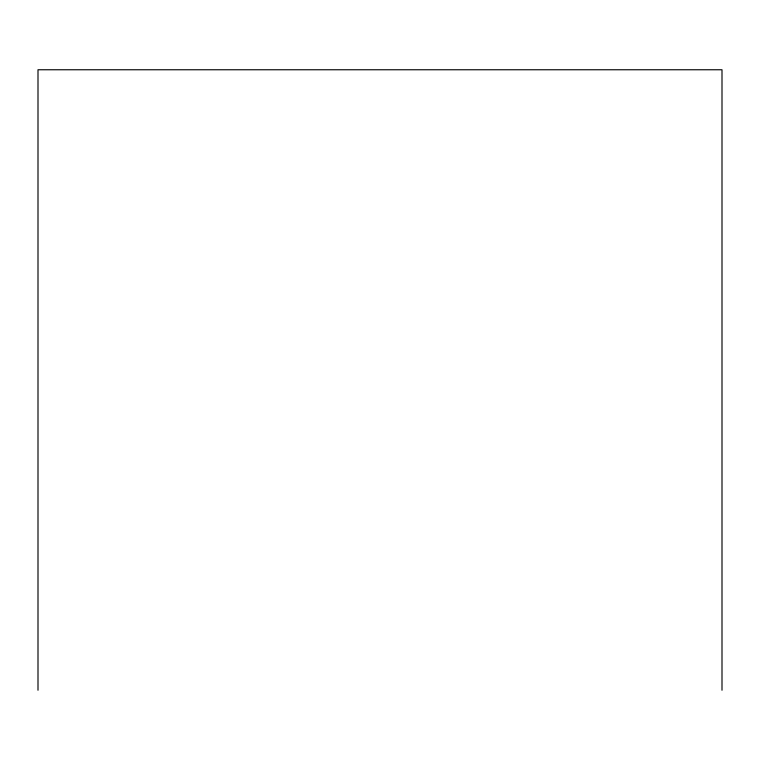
<?xml version="1.0" encoding="UTF-8"?>
<svg xmlns="http://www.w3.org/2000/svg" width="760" height="760" viewBox="0 0 760 760"><rect width="100%" height="100%" fill="white"/><g stroke="black" fill="none" stroke-linecap="round" stroke-linejoin="round"><path stroke-width="1.14" d="M722 690.241L722 69.758L38 69.758L38 690.241"/></g></svg>
